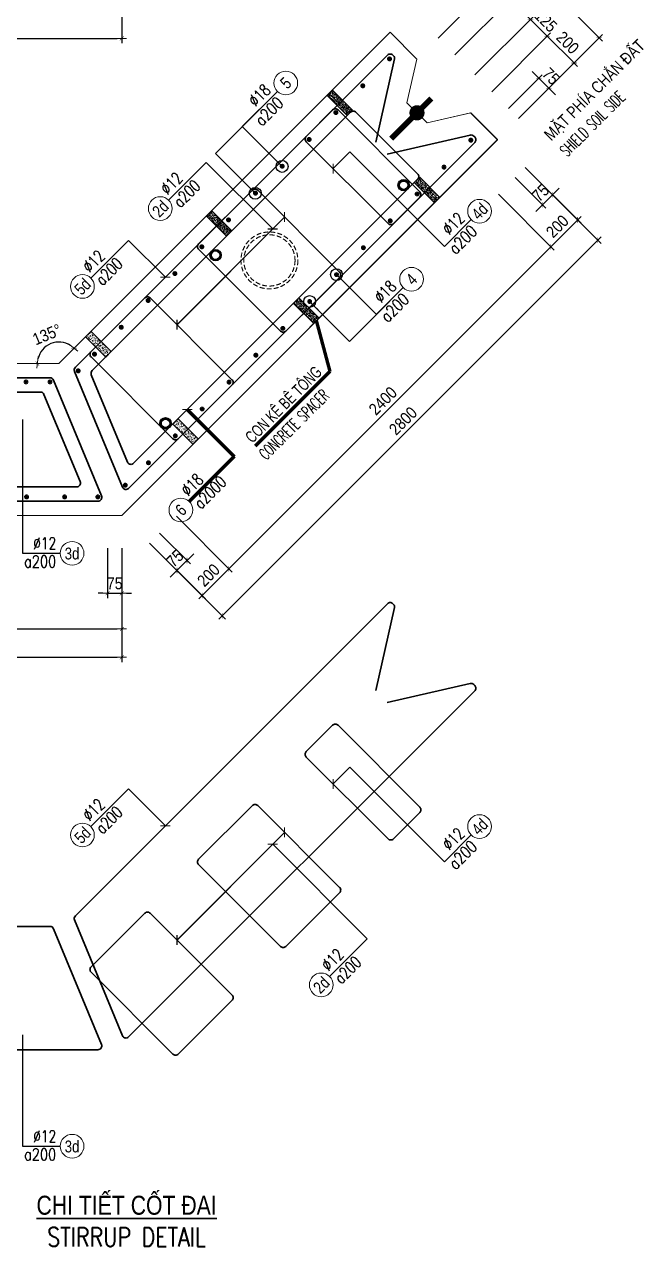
# Model space of a CAD drawing. Header units: millimetres. Extents: x -642477 to 1168880, y -27982 to 330379.
# Drawn here: x 587699 to 597488, y 63276 to 82598 of the extents above; entities that cross this region are included whole.
import ezdxf
from ezdxf.enums import TextEntityAlignment as Align

# ---------------------------------------------------------------- set-up
doc = ezdxf.new("R2010")
doc.units = ezdxf.units.MM
doc.linetypes.add('HIDDEN', pattern=[0.375, 0.25, -0.125])
doc.layers.get('0').update_dxf_attribs({"lineweight": 20})
doc.layers.get('Defpoints').update_dxf_attribs({"color": 151, "lineweight": 9})
for name, color, linetype, lineweight in [('NDC_S_BREAK-LINE', 1, 'Continuous', 15), ('NDC_S_DIAPHGRAM WALL', 3, 'Continuous', 20), ('NDC_S_DIM', 1, 'Continuous', 15), ('NDC_S_ENG TITLE', 3, 'Continuous', 20), ('NDC_S_HATCH MATERIAL', 8, 'Continuous', 13), ('NDC_S_LEADER', 1, 'Continuous', 15), ('NDC_S_LEVEL TEXT', 7, 'Continuous', 20), ('NDC_S_REBAR', 4, 'Continuous', 35), ('NDC_S_VN TEXT', 7, 'Continuous', 20), ('NDC_S_VN TITLE', 6, 'Continuous', 35)]:
    doc.layers.add(name, color=color, linetype=linetype, lineweight=lineweight)
doc.layers.add('NDC_S_REBAR DES.', color=2, linetype='Continuous')
doc.styles.add('ARIAL', font='arial.ttf', dxfattribs={"width": 0.8})
doc.styles.add('NDC_ARIAL', font='arial.ttf', dxfattribs={"width": 0.85})
doc.styles.add('NDC_DIM', font='', dxfattribs={"width": 0.75})
doc.styles.add('NDC_EN TXT', font='romans.shx', dxfattribs={"width": 0.8})
doc.styles.get('NDC_DIM').set_extended_font_data('Dotum')
doc.dimstyles.new('A1-NDC-1-25 (x3)', dxfattribs={"dimscale": 75, "dimtxt": 2.5, "dimasz": 1, "dimexe": 1, "dimexo": 0, "dimgap": 0.8, "dimtad": 1, "dimdec": 0, "dimlfac": 0.333333, "dimdsep": 46, "dimtxsty": 'NDC_ARIAL', "dimblk": 'DIMMARK', "dimcen": 49999.938995, "dimdle": 1.5, "dimclrd": 1, "dimclre": 1, "dimclrt": 3, "dimadec": 0, "dimazin": 0, "dimtfac": 1, "dimtdec": 0, "dimtix": 1, "dimtmove": 2, "dimatfit": 3, "dimfxl": 1, "dimarcsym": 0})
doc.dimstyles.new('NDC_dim_25', dxfattribs={"dimscale": 25, "dimtxt": 2.2, "dimasz": 1.5, "dimexe": 1.5, "dimexo": 2.5, "dimgap": 1, "dimtad": 1, "dimdec": 0, "dimzin": 0, "dimdsep": 46, "dimtxsty": 'NDC_DIM', "dimblk": 'DIMMARK', "dimcen": 0.09, "dimdle": 1.2, "dimclrd": 1, "dimclre": 1, "dimclrt": 3, "dimadec": 0, "dimazin": 0, "dimtfac": 1, "dimtdec": 0, "dimtix": 1, "dimtofl": 0, "dimtmove": 0, "dimatfit": 3, "dimfxl": 6, "dimfxlon": 1, "dimtolj": 1, "dimtzin": 0, "dimarcsym": 0})

# ---------------------------------------------------------------- blocks, each defined once
blk = doc.blocks.new('DIMMARK')
at = {"layer": 'NDC_S_DIM', "color": 1}
blk.add_line((-1.5, 0), (1, 0), dxfattribs=at)
at = {"layer": 'NDC_S_DIM', "color": 2, "const_width": 0.1}
blk.add_lwpolyline([(-0.42, -0.42), (0.42, 0.42)], dxfattribs=at)
blk = doc.blocks.new('*D1014')
at = {"layer": 'Defpoints', "color": 0, "ltscale": 100, "transparency": 16777216}
for p in [(580839, 84102), (589239, 84102), (589239, 82378)]:
    blk.add_point(p, dxfattribs=at)
at = {"layer": 'NDC_S_DIM', "color": 1, "lineweight": -2, "ltscale": 100, "transparency": 16777216}
for p, q in [((580839, 84102), (580839, 82303)), ((589239, 84102), (589239, 82303)), ((580914, 82378), (589164, 82378))]:
    blk.add_line(p, q, dxfattribs=at)
at = {"layer": 'NDC_S_DIM', "color": 1, "lineweight": -2, "ltscale": 100, "transparency": 16777216, "xscale": 75, "yscale": 75, "zscale": 75, "rotation": 180}
blk.add_blockref('DIMMARK', (580839, 82378), dxfattribs=at)
at = {"layer": 'NDC_S_DIM', "color": 1, "lineweight": -2, "ltscale": 100, "transparency": 16777216, "xscale": 75, "yscale": 75, "zscale": 75}
blk.add_blockref('DIMMARK', (589239, 82378), dxfattribs=at)
at = {"layer": 'NDC_S_DIM', "color": 3, "ltscale": 100, "transparency": 16777216, "insert": (585039, 82533), "char_height": 187.5, "attachment_point": 5, "style": 'NDC_ARIAL'}
blk.add_mtext('2800', dxfattribs=at)
blk = doc.blocks.new('kata_block_THEP')
at = {"layer": 'NDC_S_REBAR', "color": 0}
for p, q in [((-0.5, 0), (0.5, 0)), ((-0.35, 0.35), (0.35, -0.35)), ((0.35, 0.35), (-0.35, -0.35)), ((0, 0.5), (0, -0.5))]:
    blk.add_line(p, q, dxfattribs=at)
at = {"layer": 'NDC_S_REBAR', "color": 0, "const_width": 0.0833}
blk.add_lwpolyline([(-0.5, 0, 1), (0.5, 0, 1), (-0.5, 0, 1)], format="xyb", dxfattribs=at)
blk = doc.blocks.new('*U1031')
at = {"layer": 'NDC_S_REBAR', "ltscale": 80, "xscale": 72, "yscale": 72, "zscale": 72}
blk.add_blockref('kata_block_THEP', (0, 0), dxfattribs=at)
blk = doc.blocks.new('*U1018')
at = {"layer": 'NDC_S_LEVEL TEXT', "color": 0, "linetype": 'ByBlock', "lineweight": -2, "transparency": 16777216}
for p in [(0, 0), (600.9, 0), (1201.8, 0), (1802.7, 0), (2403.6, 0), (3004.5, 0), (3605.4, 0), (4206.3, 0), (4807.2, 0), (5408.1, 0), (6009, 0), (6609.9, 0), (7210.8, 0)]:
    blk.add_blockref('*U1031', p, dxfattribs=at)
blk = doc.blocks.new('*U1019')
at = {"layer": 'NDC_S_REBAR', "ltscale": 80, "xscale": 72, "yscale": 72, "zscale": 72}
blk.add_blockref('kata_block_THEP', (0, 0), dxfattribs=at)
blk = doc.blocks.new('*U1020')
at = {"layer": 'NDC_S_LEVEL TEXT', "color": 0, "linetype": 'ByBlock', "lineweight": -2, "transparency": 16777216}
for p in [(0, 0), (600, 0), (1200, 0), (1800, 0), (2400, 0), (3000, 0), (3600, 0), (4200, 0), (4800, 0), (5400, 0), (6000, 0), (6600, 0)]:
    blk.add_blockref('*U1019', p, dxfattribs=at)
blk = doc.blocks.new('Ong sieu am')
at = {"layer": 'NDC_S_HATCH MATERIAL'}
h = blk.add_hatch(dxfattribs=at)
h.set_pattern_fill('ANSI31', color=256, scale=20)
h.set_pattern_definition([(45, (0, 0), (-1.76776695, 1.76776695), [])])
h.paths.add_polyline_path([(-7119.3, 51158.9, 1), (-7179.3, 51158.9, 1)])
h.paths.add_polyline_path([(-7171.3, 51158.9, -1), (-7127.3, 51158.9, -1)], flags=16)
at = {"layer": 'NDC_S_REBAR DES.'}
for radius in [30, 22]:
    blk.add_circle((-7149.3, 51158.9), radius, dxfattribs=at)
blk = doc.blocks.new('ong do BT')
at = {"layer": 'NDC_S_HATCH MATERIAL', "linetype": 'HIDDEN', "ltscale": 100}
for radius in [150, 135]:
    blk.add_circle((-6323.7, 51237.8), radius, dxfattribs=at)
blk = doc.blocks.new('con ke BT')
at = {"layer": 'NDC_S_HATCH MATERIAL'}
h = blk.add_hatch(dxfattribs=at)
h.set_pattern_fill('AR-CONC', color=256, scale=2)
h.set_pattern_definition([(50, (0, 0), (14.3452037, -1.2550427), [1.5, -16.5]), (355, (0, 0), (-2.7750267, 15.0438427), [1.2, -13.2]), (100.451444, (1.195, -0.105), (11.570177, 13.7888), [1.274804, -14.0228422]), (46.1842, (0, 4), (21.3448266, -3.3103856), [2.25, -24.75]), (96.635635, (1.779, 3.724), (18.693239, 19.482372), [1.912207, -21.034275]), (351.184164, (0, 4), (18.693239, 19.482372), [1.8, -19.8]), (21, (2, 3), (11.938141, -8.0523778), [1.5, -16.5]), (326, (2, 3), (4.8663066, 14.503001), [1.2, -13.2]), (71.451445, (2.995, 2.329), (16.8044475, 6.450623), [1.274804, -14.0228422]), (37.5, (0, 0), (0.2431971, 6.6578771), [0, -13.04, 0, -13.4, 0, -13.25]), (7.5, (0, 0), (5.2613907, 7.8882342), [0, -7.64, 0, -12.74, 0, -5.05]), (327.5, (-4.46, 0), (10.6764487, -0.45109743), [0, -5, 0, -15.6, 0, -20.7]), (317.5, (-6.46, 0), (11.6637234, 2.0020996), [0, -6.5, 0, -10.36, 0, -14.7])])
h.paths.add_polyline_path([(-7076.9, 51430.9), (-7116.9, 51430.9), (-7116.9, 51280.9), (-7076.9, 51280.9)])
at = {"layer": 'NDC_S_BREAK-LINE'}
blk.add_lwpolyline([(-7116.9, 51430.9), (-7116.9, 51280.9), (-7076.9, 51280.9), (-7076.9, 51430.9)], close=True, dxfattribs=at)
blk = doc.blocks.new('*U1021')
at = {"layer": 'NDC_S_LEADER', "xscale": 3, "yscale": 3, "zscale": 3}
blk.add_blockref('con ke BT', (21291, -154068), dxfattribs=at)
blk = doc.blocks.new('*U1022')
at = {"layer": 'NDC_S_DIM', "color": 0, "linetype": 'ByBlock', "lineweight": -2, "transparency": 16777216}
for p in [(0, 0), (2700, 0), (5400, 0)]:
    blk.add_blockref('*U1021', p, dxfattribs=at)
blk = doc.blocks.new('*U1023')
at = {"layer": 'NDC_S_LEADER', "xscale": 3, "yscale": 3, "zscale": 3}
blk.add_blockref('con ke BT', (21291, -154068), dxfattribs=at)
blk = doc.blocks.new('*U1024')
at = {"layer": 'NDC_S_DIM', "color": 0, "linetype": 'ByBlock', "lineweight": -2, "transparency": 16777216}
for p in [(0, 0), (2700, 0), (5400, 0)]:
    blk.add_blockref('*U1023', p, dxfattribs=at)
blk = doc.blocks.new('*U367')
blk.add_circle((-2.5, 0), 2.5)
at = {"layer": 'NDC_S_VN TEXT', "color": 3, "style": 'NDC_EN TXT', "width": 0.75}
for tag, p in [('DK1', (0.5, 0.85)), ('KC1', (0.5, -2.97))]:
    blk.add_attdef(tag, p, '', height=2.5, dxfattribs=at)
at = {"layer": 'NDC_S_VN TEXT', "color": 7, "style": 'ARIAL', "width": 0.8}
blk.add_attdef('SH2', text='', height=2.5, dxfattribs=at).set_placement((-2.5, 0), align=Align.MIDDLE)
blk = doc.blocks.new('*U1025')
at = {"layer": 'NDC_S_REBAR', "ltscale": 80, "xscale": 72, "yscale": 72, "zscale": 72}
blk.add_blockref('kata_block_THEP', (0, 0), dxfattribs=at)
blk = doc.blocks.new('*U1026')
at = {"layer": 'NDC_S_LEVEL TEXT', "color": 0, "linetype": 'ByBlock', "lineweight": -2, "transparency": 16777216}
for p in [(0, 0), (600.9, 0), (1201.8, 0), (1802.7, 0), (2403.6, 0), (3004.5, 0), (3605.4, 0), (4206.3, 0), (4807.2, 0), (5408.1, 0), (6009, 0), (6609.9, 0), (7210.8, 0)]:
    blk.add_blockref('*U1025', p, dxfattribs=at)
blk = doc.blocks.new('*U1016')
at = {"layer": 'NDC_S_REBAR', "ltscale": 80, "xscale": 72, "yscale": 72, "zscale": 72}
blk.add_blockref('kata_block_THEP', (0, 0), dxfattribs=at)
blk = doc.blocks.new('*U1017')
at = {"layer": 'NDC_S_LEVEL TEXT', "color": 0, "linetype": 'ByBlock', "lineweight": -2, "transparency": 16777216}
for p in [(0, 0), (600, 0), (1200, 0), (1800, 0), (2400, 0), (3000, 0), (3600, 0), (4200, 0), (4800, 0), (5400, 0), (6000, 0), (6600, 0)]:
    blk.add_blockref('*U1016', p, dxfattribs=at)
blk = doc.blocks.new('*U366')
blk.add_circle((2.5, 0), 2.5)
at = {"layer": 'NDC_S_VN TEXT', "color": 3, "style": 'NDC_EN TXT'}
for tag, width, p in [('DK2', 0.75, (-0.85, 0.85)), ('KC2', 0.8, (-0.85, -2.97))]:
    blk.add_attdef(tag, text='', height=2.5, dxfattribs=dict(at, width=width)).set_placement(p, align=Align.RIGHT)
at = {"layer": 'NDC_S_VN TEXT', "color": 7, "style": 'ARIAL', "width": 0.8}
blk.add_attdef('SH3', text='', height=2.5, dxfattribs=at).set_placement((2.5, 0), align=Align.MIDDLE)
blk = doc.blocks.new('*D1040')
at = {"layer": 'Defpoints', "color": 0, "ltscale": 100, "transparency": 16777216}
for p in [(595966, 82412), (595088, 81534), (595513, 81110)]:
    blk.add_point(p, dxfattribs=at)
at = {"layer": 'NDC_S_DIM', "color": 1, "lineweight": -2, "ltscale": 100, "transparency": 16777216}
for p, q in [((595088, 81534), (596019, 82465)), ((596337, 82041), (596019, 82359)), ((595513, 81110), (596443, 82041))]:
    blk.add_line(p, q, dxfattribs=at)
at = {"layer": 'NDC_S_DIM', "color": 1, "lineweight": -2, "ltscale": 100, "transparency": 16777216, "xscale": 75, "yscale": 75, "zscale": 75}
for p, rotation in [((595966, 82412), 134.999133873068), ((596390, 81988), 314.999133873068)]:
    blk.add_blockref('DIMMARK', p, dxfattribs=dict(at, rotation=rotation))
at = {"layer": 'NDC_S_DIM', "color": 3, "ltscale": 100, "transparency": 16777216, "insert": (596288, 82310), "char_height": 187.5, "attachment_point": 5, "rotation": 314.9991, "style": 'NDC_ARIAL'}
blk.add_mtext('200', dxfattribs=at)
blk = doc.blocks.new('*D1041')
at = {"layer": 'Defpoints', "color": 0, "ltscale": 100, "transparency": 16777216}
for p in [(595701, 82677), (594823, 81800), (595088, 81534)]:
    blk.add_point(p, dxfattribs=at)
at = {"layer": 'NDC_S_DIM', "color": 1, "lineweight": -2, "ltscale": 100, "transparency": 16777216}
for p, q in [((594823, 81800), (595754, 82730)), ((595648, 82730), (595595, 82783)), ((595966, 82412), (595701, 82677)), ((595088, 81534), (596019, 82465)), ((596019, 82359), (596072, 82306))]:
    blk.add_line(p, q, dxfattribs=at)
at = {"layer": 'NDC_S_DIM', "color": 1, "lineweight": -2, "ltscale": 100, "transparency": 16777216, "xscale": 75, "yscale": 75, "zscale": 75}
for p, rotation in [((595701, 82677), 314.999133873068), ((595966, 82412), 134.999133873068)]:
    blk.add_blockref('DIMMARK', p, dxfattribs=dict(at, rotation=rotation))
at = {"layer": 'NDC_S_DIM', "color": 3, "ltscale": 100, "transparency": 16777216, "insert": (595943, 82655), "char_height": 187.5, "attachment_point": 5, "rotation": 314.9991, "style": 'NDC_ARIAL'}
blk.add_mtext('125', dxfattribs=at)
blk = doc.blocks.new('*D1042')
at = {"layer": 'Defpoints', "color": 0, "ltscale": 100, "transparency": 16777216}
for p in [(595382, 82995), (594505, 82118), (594823, 81800)]:
    blk.add_point(p, dxfattribs=at)
at = {"layer": 'NDC_S_DIM', "color": 1, "lineweight": -2, "ltscale": 100, "transparency": 16777216}
for p, q in [((595329, 83048), (595276, 83101)), ((594505, 82118), (595435, 83048)), ((595701, 82677), (595382, 82995)), ((594823, 81800), (595754, 82730)), ((595754, 82624), (595807, 82571))]:
    blk.add_line(p, q, dxfattribs=at)
at = {"layer": 'NDC_S_DIM', "color": 1, "lineweight": -2, "ltscale": 100, "transparency": 16777216, "xscale": 75, "yscale": 75, "zscale": 75}
for p, rotation in [((595382, 82995), 314.999133873068), ((595701, 82677), 134.999133873068)]:
    blk.add_blockref('DIMMARK', p, dxfattribs=dict(at, rotation=rotation))
at = {"layer": 'NDC_S_DIM', "color": 3, "ltscale": 100, "transparency": 16777216, "insert": (595652, 82946), "char_height": 187.5, "attachment_point": 5, "rotation": 314.9991, "style": 'NDC_ARIAL'}
blk.add_mtext('150', dxfattribs=at)
blk = doc.blocks.new('*D1043')
at = {"layer": 'Defpoints', "color": 0, "ltscale": 100, "transparency": 16777216}
for p in [(595117, 83260), (594240, 82383), (594505, 82118)]:
    blk.add_point(p, dxfattribs=at)
at = {"layer": 'NDC_S_DIM', "color": 1, "lineweight": -2, "ltscale": 100, "transparency": 16777216}
for p, q in [((594240, 82383), (595170, 83313)), ((595064, 83313), (595011, 83366)), ((595382, 82995), (595117, 83260)), ((594505, 82118), (595435, 83048)), ((595435, 82942), (595488, 82889))]:
    blk.add_line(p, q, dxfattribs=at)
at = {"layer": 'NDC_S_DIM', "color": 1, "lineweight": -2, "ltscale": 100, "transparency": 16777216, "xscale": 75, "yscale": 75, "zscale": 75}
for p, rotation in [((595117, 83260), 314.999133873068), ((595382, 82995), 134.999133873068)]:
    blk.add_blockref('DIMMARK', p, dxfattribs=dict(at, rotation=rotation))
at = {"layer": 'NDC_S_DIM', "color": 3, "ltscale": 100, "transparency": 16777216, "insert": (595360, 83238), "char_height": 187.5, "attachment_point": 5, "rotation": 314.9991, "style": 'NDC_ARIAL'}
blk.add_mtext('125', dxfattribs=at)
blk = doc.blocks.new('*D1044')
at = {"layer": 'Defpoints', "color": 0, "ltscale": 100, "transparency": 16777216}
for p in [(594693, 83685), (593816, 82807), (594240, 82383)]:
    blk.add_point(p, dxfattribs=at)
at = {"layer": 'NDC_S_DIM', "color": 1, "lineweight": -2, "ltscale": 100, "transparency": 16777216}
for p, q in [((593816, 82807), (594746, 83738)), ((595064, 83313), (594746, 83632)), ((594240, 82383), (595170, 83313))]:
    blk.add_line(p, q, dxfattribs=at)
at = {"layer": 'NDC_S_DIM', "color": 1, "lineweight": -2, "ltscale": 100, "transparency": 16777216, "xscale": 75, "yscale": 75, "zscale": 75}
for p, rotation in [((594693, 83685), 134.999133873068), ((595117, 83260), 314.999133873068)]:
    blk.add_blockref('DIMMARK', p, dxfattribs=dict(at, rotation=rotation))
at = {"layer": 'NDC_S_DIM', "color": 3, "ltscale": 100, "transparency": 16777216, "insert": (595015, 83583), "char_height": 187.5, "attachment_point": 5, "rotation": 314.9991, "style": 'NDC_ARIAL'}
blk.add_mtext('200', dxfattribs=at)
blk = doc.blocks.new('*D1045')
at = {"layer": 'Defpoints', "color": 0, "ltscale": 100, "transparency": 16777216}
for p in [(595091, 84082), (593816, 82807), (595513, 81110)]:
    blk.add_point(p, dxfattribs=at)
at = {"layer": 'NDC_S_DIM', "color": 1, "lineweight": -2, "ltscale": 100, "transparency": 16777216}
for p, q in [((593816, 82807), (595144, 84135)), ((596735, 82438), (595144, 84029)), ((595513, 81110), (596841, 82438))]:
    blk.add_line(p, q, dxfattribs=at)
at = {"layer": 'NDC_S_DIM', "color": 1, "lineweight": -2, "ltscale": 100, "transparency": 16777216, "xscale": 75, "yscale": 75, "zscale": 75}
for p, rotation in [((595091, 84082), 134.999133873068), ((596788, 82385), 314.999133873068)]:
    blk.add_blockref('DIMMARK', p, dxfattribs=dict(at, rotation=rotation))
at = {"layer": 'NDC_S_DIM', "color": 3, "ltscale": 100, "transparency": 16777216, "insert": (596049, 83344), "char_height": 187.5, "attachment_point": 5, "rotation": 314.9991, "style": 'NDC_ARIAL'}
blk.add_mtext('800', dxfattribs=at)
blk = doc.blocks.new('*D1046')
at = {"layer": 'Defpoints', "color": 0, "ltscale": 100, "transparency": 16777216}
for p in [(595833, 81749), (595354, 81269), (595513, 81110)]:
    blk.add_point(p, dxfattribs=at)
at = {"layer": 'NDC_S_DIM', "color": 1, "lineweight": -2, "ltscale": 100, "transparency": 16777216}
for p, q in [((595354, 81269), (595886, 81802)), ((595780, 81802), (595727, 81855)), ((595992, 81590), (595833, 81749)), ((595513, 81110), (596045, 81643)), ((596045, 81537), (596098, 81484))]:
    blk.add_line(p, q, dxfattribs=at)
at = {"layer": 'NDC_S_DIM', "color": 1, "lineweight": -2, "ltscale": 100, "transparency": 16777216, "xscale": 75, "yscale": 75, "zscale": 75}
for p, rotation in [((595833, 81749), 314.999133873068), ((595992, 81590), 134.999133873068)]:
    blk.add_blockref('DIMMARK', p, dxfattribs=dict(at, rotation=rotation))
at = {"layer": 'NDC_S_DIM', "color": 3, "ltscale": 100, "transparency": 16777216, "insert": (596023, 81779), "char_height": 187.5, "attachment_point": 5, "rotation": 314.9991, "style": 'NDC_ARIAL'}
blk.add_mtext('75', dxfattribs=at)
blk = doc.blocks.new('*D1048')
at = {"layer": 'Defpoints', "color": 0, "ltscale": 100, "transparency": 16777216}
for p in [(589677, 74398), (589836, 74557), (590269, 74124)]:
    blk.add_point(p, dxfattribs=at)
at = {"layer": 'NDC_S_DIM', "color": 1, "lineweight": -2, "ltscale": 100, "transparency": 16777216}
for p, q in [((589677, 74398), (590163, 73912)), ((589836, 74557), (590322, 74071)), ((590322, 74177), (590375, 74230)), ((590110, 73965), (590269, 74124)), ((590057, 73912), (590004, 73859))]:
    blk.add_line(p, q, dxfattribs=at)
at = {"layer": 'NDC_S_DIM', "color": 1, "lineweight": -2, "ltscale": 100, "transparency": 16777216, "xscale": 75, "yscale": 75, "zscale": 75}
for p, rotation in [((590269, 74124), 224.9991338731826), ((590110, 73965), 44.99913387318253)]:
    blk.add_blockref('DIMMARK', p, dxfattribs=dict(at, rotation=rotation))
at = {"layer": 'NDC_S_DIM', "color": 3, "ltscale": 100, "transparency": 16777216, "insert": (590080, 74155), "char_height": 187.5, "attachment_point": 5, "rotation": 44.9991, "style": 'NDC_ARIAL'}
blk.add_mtext('75', dxfattribs=at)
blk = doc.blocks.new('*D1049')
at = {"layer": 'Defpoints', "color": 0, "ltscale": 100, "transparency": 16777216}
for p in [(595617, 80338), (595458, 80179), (596050, 79905)]:
    blk.add_point(p, dxfattribs=at)
at = {"layer": 'NDC_S_DIM', "color": 1, "lineweight": -2, "ltscale": 100, "transparency": 16777216}
for p, q in [((595617, 80338), (596103, 79852)), ((595458, 80179), (595944, 79693)), ((596103, 79958), (596156, 80011)), ((595891, 79746), (596050, 79905)), ((595838, 79693), (595785, 79640))]:
    blk.add_line(p, q, dxfattribs=at)
at = {"layer": 'NDC_S_DIM', "color": 1, "lineweight": -2, "ltscale": 100, "transparency": 16777216, "xscale": 75, "yscale": 75, "zscale": 75}
for p, rotation in [((596050, 79905), 224.9991338731826), ((595891, 79746), 44.99913387318253)]:
    blk.add_blockref('DIMMARK', p, dxfattribs=dict(at, rotation=rotation))
at = {"layer": 'NDC_S_DIM', "color": 3, "ltscale": 100, "transparency": 16777216, "insert": (595860, 79935), "char_height": 187.5, "attachment_point": 5, "rotation": 44.9991, "style": 'NDC_ARIAL'}
blk.add_mtext('75', dxfattribs=at)
blk = doc.blocks.new('*D1050')
at = {"layer": 'Defpoints', "color": 0, "ltscale": 100, "transparency": 16777216}
for p in [(590101, 74822), (589677, 74398), (590932, 73992)]:
    blk.add_point(p, dxfattribs=at)
at = {"layer": 'NDC_S_DIM', "color": 1, "lineweight": -2, "ltscale": 100, "transparency": 16777216}
for p, q in [((590101, 74822), (590985, 73939)), ((589677, 74398), (590561, 73514)), ((590561, 73620), (590879, 73939))]:
    blk.add_line(p, q, dxfattribs=at)
at = {"layer": 'NDC_S_DIM', "color": 1, "lineweight": -2, "ltscale": 100, "transparency": 16777216, "xscale": 75, "yscale": 75, "zscale": 75}
for p, rotation in [((590932, 73992), 44.99913387318253), ((590508, 73567), 224.9991338731826)]:
    blk.add_blockref('DIMMARK', p, dxfattribs=dict(at, rotation=rotation))
at = {"layer": 'NDC_S_DIM', "color": 3, "ltscale": 100, "transparency": 16777216, "insert": (590610, 73890), "char_height": 187.5, "attachment_point": 5, "rotation": 44.9991, "style": 'NDC_ARIAL'}
blk.add_mtext('200', dxfattribs=at)
blk = doc.blocks.new('*D1051')
at = {"layer": 'Defpoints', "color": 0, "ltscale": 100, "transparency": 16777216}
for p in [(595192, 79914), (596023, 79083), (590101, 74822)]:
    blk.add_point(p, dxfattribs=at)
at = {"layer": 'NDC_S_DIM', "color": 1, "lineweight": -2, "ltscale": 100, "transparency": 16777216}
for p, q in [((595192, 79914), (596076, 79030)), ((590985, 74045), (595970, 79030)), ((590101, 74822), (590985, 73939))]:
    blk.add_line(p, q, dxfattribs=at)
at = {"layer": 'NDC_S_DIM', "color": 1, "lineweight": -2, "ltscale": 100, "transparency": 16777216, "xscale": 75, "yscale": 75, "zscale": 75}
for p, rotation in [((596023, 79083), 44.99913387318253), ((590932, 73992), 224.9991338731826)]:
    blk.add_blockref('DIMMARK', p, dxfattribs=dict(at, rotation=rotation))
at = {"layer": 'NDC_S_DIM', "color": 3, "ltscale": 100, "transparency": 16777216, "insert": (593367, 76647), "char_height": 187.5, "attachment_point": 5, "rotation": 44.9991, "style": 'NDC_ARIAL'}
blk.add_mtext('2400', dxfattribs=at)
blk = doc.blocks.new('*D1052')
at = {"layer": 'Defpoints', "color": 0, "ltscale": 100, "transparency": 16777216}
for p in [(595617, 80338), (595192, 79914), (596447, 79507)]:
    blk.add_point(p, dxfattribs=at)
at = {"layer": 'NDC_S_DIM', "color": 1, "lineweight": -2, "ltscale": 100, "transparency": 16777216}
for p, q in [((595617, 80338), (596501, 79454)), ((595192, 79914), (596076, 79030)), ((596076, 79136), (596394, 79454))]:
    blk.add_line(p, q, dxfattribs=at)
at = {"layer": 'NDC_S_DIM', "color": 1, "lineweight": -2, "ltscale": 100, "transparency": 16777216, "xscale": 75, "yscale": 75, "zscale": 75}
for p, rotation in [((596447, 79507), 44.99913387318253), ((596023, 79083), 224.9991338731826)]:
    blk.add_blockref('DIMMARK', p, dxfattribs=dict(at, rotation=rotation))
at = {"layer": 'NDC_S_DIM', "color": 3, "ltscale": 100, "transparency": 16777216, "insert": (596125, 79405), "char_height": 187.5, "attachment_point": 5, "rotation": 44.9991, "style": 'NDC_ARIAL'}
blk.add_mtext('200', dxfattribs=at)
blk = doc.blocks.new('*D1053')
at = {"layer": 'Defpoints', "color": 0, "ltscale": 100, "transparency": 16777216}
for p in [(595617, 80338), (596766, 79189), (589677, 74398)]:
    blk.add_point(p, dxfattribs=at)
at = {"layer": 'NDC_S_DIM', "color": 1, "lineweight": -2, "ltscale": 100, "transparency": 16777216}
for p, q in [((595617, 80338), (596819, 79136)), ((590879, 73302), (596713, 79136)), ((589677, 74398), (590879, 73196))]:
    blk.add_line(p, q, dxfattribs=at)
at = {"layer": 'NDC_S_DIM', "color": 1, "lineweight": -2, "ltscale": 100, "transparency": 16777216, "xscale": 75, "yscale": 75, "zscale": 75}
for p, rotation in [((596766, 79189), 44.99913387318253), ((590826, 73249), 224.9991338731826)]:
    blk.add_blockref('DIMMARK', p, dxfattribs=dict(at, rotation=rotation))
at = {"layer": 'NDC_S_DIM', "color": 3, "ltscale": 100, "transparency": 16777216, "insert": (593686, 76329), "char_height": 187.5, "attachment_point": 5, "rotation": 44.9991, "style": 'NDC_ARIAL'}
blk.add_mtext('2800', dxfattribs=at)
blk = doc.blocks.new('123')
at = {"layer": 'NDC_S_DIAPHGRAM WALL', "ltscale": 0.01}
blk.add_lwpolyline([(0, 2400), (8400, 2400), (14340, -3540), (13916, -3964), (13226, -3805), (12908, -4123), (13067, -4812), (12643, -5237), (7406, 0), (0, 0), (0, 600), (-600, 975), (-600, 1425), (0, 1800)], close=True, dxfattribs=at)
blk = doc.blocks.new('*D1054')
at = {"layer": 'Defpoints', "color": 0, "ltscale": 100, "transparency": 16777216}
for p in [(580839, 74316), (589239, 74316), (589239, 73042)]:
    blk.add_point(p, dxfattribs=at)
at = {"layer": 'NDC_S_DIM', "color": 1, "lineweight": -2, "ltscale": 100, "transparency": 16777216}
for p, q in [((580839, 74316), (580839, 72967)), ((589239, 74316), (589239, 72967)), ((580914, 73042), (589164, 73042))]:
    blk.add_line(p, q, dxfattribs=at)
at = {"layer": 'NDC_S_DIM', "color": 1, "lineweight": -2, "ltscale": 100, "transparency": 16777216, "xscale": 75, "yscale": 75, "zscale": 75, "rotation": 180}
blk.add_blockref('DIMMARK', (580839, 73042), dxfattribs=at)
at = {"layer": 'NDC_S_DIM', "color": 1, "lineweight": -2, "ltscale": 100, "transparency": 16777216, "xscale": 75, "yscale": 75, "zscale": 75}
blk.add_blockref('DIMMARK', (589239, 73042), dxfattribs=at)
at = {"layer": 'NDC_S_DIM', "color": 3, "ltscale": 100, "transparency": 16777216, "insert": (585039, 73197), "char_height": 187.5, "attachment_point": 5, "style": 'NDC_ARIAL'}
blk.add_mtext('2800', dxfattribs=at)
blk = doc.blocks.new('*D1055')
at = {"layer": 'Defpoints', "color": 0, "ltscale": 100, "transparency": 16777216}
for p in [(580839, 74316), (589239, 74316), (589239, 72592)]:
    blk.add_point(p, dxfattribs=at)
at = {"layer": 'NDC_S_DIM', "color": 1, "lineweight": -2, "ltscale": 100, "transparency": 16777216}
for p, q in [((580839, 74316), (580839, 72517)), ((589239, 74316), (589239, 72517)), ((580914, 72592), (589164, 72592))]:
    blk.add_line(p, q, dxfattribs=at)
at = {"layer": 'NDC_S_DIM', "color": 1, "lineweight": -2, "ltscale": 100, "transparency": 16777216, "xscale": 75, "yscale": 75, "zscale": 75, "rotation": 180}
blk.add_blockref('DIMMARK', (580839, 72592), dxfattribs=at)
at = {"layer": 'NDC_S_DIM', "color": 1, "lineweight": -2, "ltscale": 100, "transparency": 16777216, "xscale": 75, "yscale": 75, "zscale": 75}
blk.add_blockref('DIMMARK', (589239, 72592), dxfattribs=at)
at = {"layer": 'NDC_S_DIM', "color": 3, "ltscale": 100, "transparency": 16777216, "insert": (585039, 72747), "char_height": 187.5, "attachment_point": 5, "style": 'NDC_ARIAL'}
blk.add_mtext('2800', dxfattribs=at)
blk = doc.blocks.new('*D1056')
at = {"layer": 'Defpoints', "color": 0, "ltscale": 100, "transparency": 16777216}
for p in [(589014, 74316), (589239, 74316), (589239, 73604)]:
    blk.add_point(p, dxfattribs=at)
at = {"layer": 'NDC_S_DIM', "color": 1, "lineweight": -2, "ltscale": 100, "transparency": 16777216}
for p, q in [((589014, 74316), (589014, 73529)), ((589239, 74316), (589239, 73529)), ((588939, 73604), (588864, 73604)), ((589014, 73604), (589239, 73604)), ((589314, 73604), (589389, 73604))]:
    blk.add_line(p, q, dxfattribs=at)
at = {"layer": 'NDC_S_DIM', "color": 1, "lineweight": -2, "ltscale": 100, "transparency": 16777216, "xscale": 75, "yscale": 75, "zscale": 75}
blk.add_blockref('DIMMARK', (589014, 73604), dxfattribs=at)
at = {"layer": 'NDC_S_DIM', "color": 1, "lineweight": -2, "ltscale": 100, "transparency": 16777216, "xscale": 75, "yscale": 75, "zscale": 75, "rotation": 180}
blk.add_blockref('DIMMARK', (589239, 73604), dxfattribs=at)
at = {"layer": 'NDC_S_DIM', "color": 3, "ltscale": 100, "transparency": 16777216, "insert": (589126, 73760), "char_height": 187.5, "attachment_point": 5, "style": 'NDC_ARIAL'}
blk.add_mtext('75', dxfattribs=at)
blk = doc.blocks.new('*D1057')
at = {"layer": 'Defpoints', "color": 0, "ltscale": 100, "transparency": 16777216}
for p in [(593481, 82473), (588245, 77577), (580839, 77236), (588245, 77236), (588245, 77236)]:
    blk.add_point(p, dxfattribs=at)
at = {"layer": 'NDC_S_DIM', "color": 1, "lineweight": -2, "ltscale": 100, "transparency": 16777216}
blk.add_arc((588245, 77236), 341, 57.6444, 167.3547, dxfattribs=at)
at = {"layer": 'NDC_S_DIM', "color": 1, "lineweight": -2, "ltscale": 100, "transparency": 16777216, "xscale": 75, "yscale": 75, "zscale": 75}
for p, rotation in [((588485, 77477), 321.321790985608), ((587904, 77236), 263.6773421311246)]:
    blk.add_blockref('DIMMARK', p, dxfattribs=dict(at, rotation=rotation))
at = {"layer": 'NDC_S_DIM', "color": 3, "ltscale": 100, "transparency": 16777216, "insert": (588055, 77695), "char_height": 187.5, "attachment_point": 5, "rotation": 22.4996, "style": 'NDC_ARIAL'}
blk.add_mtext('135°', dxfattribs=at)

msp = doc.modelspace()

# ---------------------------------------------------------------- linework, layer by layer
at = {"layer": 'NDC_S_DIAPHGRAM WALL', "ltscale": 0.01}
msp.add_line((595178.5, 80776), (589238.7, 74836.4), dxfattribs=at)
msp.add_lwpolyline([(593481.4, 82473.1), (593905.7, 82048.8), (593746.6, 81359.4), (594064.8, 81041.2), (594754.2, 81200.3), (595178.5, 80776)], dxfattribs=at)
at = {"layer": 'NDC_S_DIAPHGRAM WALL', "ltscale": 50, "const_width": 90}
msp.add_lwpolyline([(594133.4, 81428), (593497, 80791.7)], dxfattribs=at)
at = {"layer": 'NDC_S_DIAPHGRAM WALL', "ltscale": 50, "const_width": 120}
msp.add_lwpolyline([(593948.1, 81242.7, -1), (593863.2, 81157.9, -1)], format="xyb", close=True, dxfattribs=at)
at = {"layer": 'NDC_S_REBAR'}
for points in [[(593431.9, 80548.9), (594746.7, 80849.7, -0.2585925), (594802.6, 80833.7), (594817.8, 80818.5, -0.4142136), (594817.8, 80733.6), (589346.7, 75262.7, -0.5345087), (589248.9, 75282.2), (588490.9, 77112.2, -0.3033487), (588503.9, 77177.5), (593439, 82112.5, -0.4142136), (593523.8, 82112.5), (593535, 82101.3, -0.2239077), (593552.3, 82053.2), (593257.6, 80739.1)], [(593431.9, 71875.9), (594746.7, 72176.7, -0.2585925), (594802.6, 72160.7), (594817.8, 72145.5, -0.4142136), (594817.8, 72060.6), (589346.7, 66589.7, -0.5345087), (589248.9, 66609.2), (588490.9, 68439.2, -0.3033487), (588503.9, 68504.6), (593439, 73439.5, -0.4142136), (593523.8, 73439.5), (593535, 73428.4, -0.2239077), (593552.3, 73380.2), (593257.6, 72066.1)]]:
    msp.add_lwpolyline(points, format="xyb", dxfattribs=at)
for points in [[(588769.3, 77124.7), (592855.6, 81210.9, -0.4142136), (592940.5, 81210.9), (593916.3, 80235.1, -0.4142136), (593916.3, 80150.3), (589425.8, 75659.9, -0.5345087), (589327.9, 75679.4), (588756.3, 77059.4, -0.3033487)], [(592154.8, 80828.3), (592572, 81245.5, -0.4142136), (592656.9, 81245.5), (593950.9, 79951.5, -0.4142136), (593950.9, 79866.7), (593533.6, 79449.5, -0.4142136), (593448.8, 79449.5), (592154.8, 80743.5, -0.4142136)], [(590453.5, 79127.1), (591302.9, 79976.5, -0.4142136), (591387.8, 79976.5), (592681.8, 78682.5, -0.4142136), (592681.8, 78597.6), (591832.3, 77748.2, -0.4142136), (591747.5, 77748.2), (590453.5, 79042.2, -0.4142136)], [(588752.1, 77425.8), (589601.6, 78275.2, -0.4142136), (589686.5, 78275.2), (590980.5, 76981.2, -0.4142136), (590980.5, 76896.4), (590131, 76046.9, -0.4142136), (590046.1, 76046.9), (588752.1, 77340.9, -0.4142136)], [(581123.7, 77011.4, 0.4142136), (581063.7, 76951.4), (581063.7, 75121.4, 0.4142136), (581123.7, 75061.4), (581123.7, 75061.4), (588860.8, 75061.4, 0.5345087), (588916.3, 75144.4), (588158.3, 76974.4, 0.3033487), (588102.9, 77011.4)], [(581348.7, 76786.4), (587952.5, 76786.4, -0.3033487), (588007.9, 76749.4), (588579.5, 75369.4, -0.5345087), (588524.1, 75286.4), (581348.7, 75286.4, -0.4142136), (581288.7, 75346.4), (581288.7, 76726.4, -0.4142136)], [(592154.8, 71100.1), (592572, 71517.3, -0.4142136), (592656.9, 71517.3), (593950.9, 70223.3, -0.4142136), (593950.9, 70138.4), (593533.6, 69721.2, -0.4142136), (593448.8, 69721.2), (592154.8, 71015.3, -0.4142136)], [(590453.5, 69398.8), (591302.9, 70248.3, -0.4142136), (591387.8, 70248.3), (592681.8, 68954.3, -0.4142136), (592681.8, 68869.4), (591832.3, 68020, -0.4142136), (591747.5, 68020), (590453.5, 69314, -0.4142136)], [(588752.1, 67697.6), (589601.6, 68547, -0.4142136), (589686.5, 68547), (590980.5, 67253, -0.4142136), (590980.5, 67168.1), (590131, 66318.7, -0.4142136), (590046.1, 66318.7), (588752.1, 67612.7, -0.4142136)], [(581123.7, 68338.5, 0.4142136), (581063.7, 68278.5), (581063.7, 66448.5, 0.4142136), (581123.7, 66388.5), (581123.7, 66388.5), (588860.8, 66388.5, 0.5345087), (588916.3, 66471.4), (588158.3, 68301.4, 0.3033487), (588102.9, 68338.5)]]:
    msp.add_lwpolyline(points, format="xyb", close=True, dxfattribs=at)

# ---------------------------------------------------------------- block references
at = {"layer": 'NDC_S_DIM', "ltscale": 80, "xscale": 75, "yscale": 75, "zscale": 75, "rotation": 44.99913387416254}
for name, p, values in [('*U366', (591698.8, 81539.1), {'SH3': '5', 'DK2': '%%C18', 'KC2': 'a200'}), ('*U367', (589979.2, 79819.5), {'SH2': '2d', 'DK1': '%%c12', 'KC1': 'a200'}), ('*U366', (594762.8, 79511.8), {'SH3': '4d', 'DK2': '%%c12', 'KC2': 'a200'}), ('*U367', (588748.3, 78588.6), {'SH2': '5d', 'DK1': '%%c12', 'KC1': 'a200'}), ('*U366', (593687.2, 78436.2), {'SH3': '4', 'DK2': '%%C18', 'KC2': 'a200'}), ('*U367', (590305, 75054.2), {'SH2': '6', 'DK1': '%%C18', 'KC1': 'a2000'}), ('*U367', (588748.3, 69915.7), {'SH2': '5d', 'DK1': '%%c12', 'KC1': 'a200'}), ('*U366', (594762.8, 69783.6), {'SH3': '4d', 'DK2': '%%c12', 'KC2': 'a200'}), ('*U367', (592524.7, 67545.6), {'SH2': '2d', 'DK1': '%%c12', 'KC1': 'a200'})]:
    msp.add_blockref(name, p, dxfattribs=at).add_auto_attribs(values)
at = {"layer": 'NDC_S_DIM', "rotation": 44.99913387416254}
for name, p in [('*U1022', (588867.5, 77541.1)), ('*U1024', (590246.3, 76162.2))]:
    msp.add_blockref(name, p, dxfattribs=at)
at = {"layer": 'NDC_S_DIM', "ltscale": 80, "xscale": 75, "yscale": 75, "zscale": 75}
for p in [(588264.2, 74236.4), (588264.2, 64861.8)]:
    msp.add_blockref('*U366', p, dxfattribs=at).add_auto_attribs({'SH3': '3d', 'DK2': '%%c12', 'KC2': 'a200'})
at = {"layer": 'NDC_S_LEADER', "xscale": -1, "rotation": 180}
msp.add_blockref('123', (580838.7, 77236.4), dxfattribs=at)
at = {"layer": 'NDC_S_LEADER', "xscale": 3, "yscale": 3, "zscale": 3, "rotation": 44.99913387416255}
for name, p in [('Ong sieu am', (717383.5, -13304.3)), ('ong do BT', (713677.3, -16412.1)), ('Ong sieu am', (714410.7, -14410.3)), ('Ong sieu am', (713618.3, -17069.4))]:
    msp.add_blockref(name, p, dxfattribs=at)
at = {"layer": 'NDC_S_LEVEL TEXT', "extrusion": (0, 0, -1), "zscale": -1, "rotation": 315.0008661258528}
msp.add_blockref('*U1017', (-593472.3, 82052.5), dxfattribs=at)
at = {"layer": 'NDC_S_LEVEL TEXT', "rotation": 224.9991338741648}
msp.add_blockref('*U1026', (594757.8, 80767), dxfattribs=at)
at = {"layer": 'NDC_S_LEVEL TEXT', "extrusion": (0, 0, -1), "xscale": -1, "zscale": -1}
msp.add_blockref('*U1020', (-581123.1, 76945.4), dxfattribs=at)
at = {"layer": 'NDC_S_LEVEL TEXT', "xscale": -1, "rotation": 180}
msp.add_blockref('*U1018', (581123.1, 75127.4), dxfattribs=at)
at = {"layer": 'NDC_S_REBAR', "ltscale": 80, "xscale": 72, "yscale": 72, "zscale": 72}
for p in [(588548.8, 77119.8), (588102.8, 76945.4), (588859.3, 75127.4), (589293.7, 75312.6)]:
    msp.add_blockref('kata_block_THEP', p, dxfattribs=at)

# ---------------------------------------------------------------- texts
at = {"layer": 'NDC_S_ENG TITLE', "style": 'NDC_EN TXT', "width": 0.6}
for s, p in [('SHIELD SOIL SIDE', (596213.1, 80562.1)), ('CONCRETE SPACER', (591455.1, 75765.8))]:
    msp.add_text(s, height=187.5, rotation=44.99913, dxfattribs=at).set_placement(p, align=Align.MIDDLE_LEFT)
at = {"layer": 'NDC_S_ENG TITLE', "style": 'NDC_EN TXT', "width": 0.8}
msp.add_text('STIRRUP DETAIL', height=300, dxfattribs=at).set_placement((589314, 63425.7), align=Align.MIDDLE)
at = {"layer": 'NDC_S_LEVEL TEXT', "style": 'NDC_ARIAL'}
for s, width, p in [('MẶT PHÍA CHẮN ĐẤT', 0.8, (595962.3, 80812.9)), ('CON KÊ BÊ TÔNG', 0.7, (591236.6, 76032.2))]:
    msp.add_text(s, height=187.5, rotation=44.99913, dxfattribs=dict(at, width=width)).set_placement(p, align=Align.MIDDLE_LEFT)
at = {"layer": 'NDC_S_VN TITLE', "style": 'NDC_ARIAL', "width": 0.8}
msp.add_text('%%UCHI TIẾT CỐT ĐAI', height=300, dxfattribs=at).set_placement((589314, 63972.2), align=Align.MIDDLE)

# ---------------------------------------------------------------- dimensions: what is measured, and where the dimension line sits
at = {"layer": 'NDC_S_DIM', "ltscale": 100}
for base, p1, p2, picture, middle in [((589238.7, 82377.7), (580838.7, 84102.4), (589238.7, 84102.4), '*D1014', (585038.7, 82533.5)), ((589238.7, 73041.7), (580838.7, 74316.4), (589238.7, 74316.4), '*D1054', (585038.7, 73197.5)), ((589238.7, 72591.7), (580838.7, 74316.4), (589238.7, 74316.4), '*D1055', (585038.7, 72747.5)), ((589238.7, 73604.2), (589013.7, 74316.4), (589238.7, 74316.4), '*D1056', (589126.2, 73759.6))]:
    dim = msp.add_linear_dim(base=base, p1=p1, p2=p2, dimstyle='A1-NDC-1-25 (x3)', dxfattribs=at)
    dim.commit()
    dim.dimension.update_dxf_attribs({"geometry": picture, "text_midpoint": middle})
for base, p1, p2, angle, picture, middle in [((595090.8, 84082.4), (595512.6, 81110.2), (593815.6, 82807.3), 134.99913, '*D1045', (596049.4, 83344)), ((594693, 83684.7), (594239.9, 82383), (593815.6, 82807.3), 134.99913, '*D1044', (595015.3, 83582.7)), ((595117.3, 83260.4), (594505, 82117.8), (594239.9, 82383), 134.99913, '*D1043', (595360, 83237.9)), ((595382.4, 82995.2), (594823.2, 81799.6), (594505, 82117.8), 134.99913, '*D1042', (595651.7, 82946.2)), ((595700.6, 82677), (595088.4, 81534.5), (594823.2, 81799.6), 134.99913, '*D1041', (595943.3, 82654.6)), ((595965.8, 82411.9), (595512.6, 81110.2), (595088.4, 81534.5), 134.99913, '*D1040', (596288, 82309.8)), ((595833.2, 81748.9), (595512.6, 81110.2), (595353.5, 81269.3), 134.99913, '*D1046', (596022.6, 81779.2)), ((596765.7, 79188.8), (589676.8, 74398.2), (595616.6, 80337.8), 44.99913, '*D1053', (593685.7, 76329.1)), ((596447.5, 79507), (595192.4, 79913.6), (595616.6, 80337.8), 44.99913, '*D1052', (596125.2, 79405)), ((596049.7, 79904.7), (595457.5, 80178.7), (595616.6, 80337.8), 44.99913, '*D1049', (595860.3, 79935)), ((596023.2, 79082.7), (590101.1, 74822.5), (595192.4, 79913.6), 44.99913, '*D1051', (593367.5, 76647.3)), ((590932, 73991.6), (589676.8, 74398.2), (590101.1, 74822.5), 44.99913, '*D1050', (590609.7, 73889.6)), ((590269, 74124.2), (589676.8, 74398.2), (589835.9, 74557.3), 44.99913, '*D1048', (590079.6, 74154.5))]:
    dim = msp.add_linear_dim(base=base, p1=p1, p2=p2, angle=angle, dimstyle='A1-NDC-1-25 (x3)', dxfattribs=at)
    dim.commit()
    dim.dimension.update_dxf_attribs({"geometry": picture, "text_midpoint": middle})
dim = msp.add_angular_dim_2l(base=(588244.6, 77576.9), line1=((593481.4, 82473.1), (588244.6, 77236.4)), line2=((588244.6, 77236.4), (580838.7, 77236.4)), dimstyle='A1-NDC-1-25 (x3)', dxfattribs=at)
dim.commit()
dim.dimension.update_dxf_attribs({"geometry": '*D1057', "text_midpoint": (588054.7, 77695)})

# ---------------------------------------------------------------- leaders
at = {"layer": 'NDC_S_LEADER'}
for points, override in [([(591347.8, 79928), (590717.8, 80558.1), (591698.8, 81539.1)], {"dimasz": 7.5, "dimldrblk": 'DotBlank'}), ([(591772.7, 80352.9), (591142.7, 80983), (591698.8, 81539.1)], {"dimasz": 7.5, "dimldrblk": 'DotBlank'}), ([(592579.6, 80318.7), (592844, 80583.1)], {"dimasz": 4.5, "dimldrblk": 'ArchTick'}), ([(592844, 80583.1), (594339, 79088), (594762.8, 79511.8)], {"dimasz": 4.5, "dimldrblk": 'None'}), ([(591624.9, 79364), (590574.3, 80414.6), (589979.2, 79819.5)], {"dimasz": 4.5, "dimldrblk": 'ArchTick'}), ([(591812.6, 79551.7), (590113.6, 77852.8)], {"dimasz": 4.5, "dimldrblk": 'ArchTick'}), ([(591812.6, 79551.7), (590794.7, 78533.9)], {"dimasz": 4.5, "dimldrblk": 'ArchTick'}), ([(590111.3, 77850.4), (591812.6, 79551.7)], {"dimasz": 4.5, "dimldrblk": 'ArchTick'}), ([(589926.8, 78600.4), (589343.4, 79183.8), (588748.3, 78588.6)], {"dimasz": 4.5, "dimldrblk": 'ArchTick'}), ([(592633.3, 78642.5), (593263.3, 78012.4), (593687.2, 78436.2)], {"dimasz": 7.5, "dimldrblk": 'DotBlank'}), ([(592208.4, 78217.6), (592838.4, 77587.5), (593687.2, 78436.2)], {"dimasz": 7.5, "dimldrblk": 'DotBlank'}), ([(592312.8, 77916.8), (592528.4, 77112.9), (591346, 75930.6)], {"dimasz": 4.5, "dimlwd": 65533}), ([(590273.8, 76507.9), (591016.3, 75765.4), (590305, 75054.2)], {"dimasz": 4.5, "dimldrblk": 'ArchTick', "dimlwd": 65533}), ([(587665.9, 76350.7), (587665.9, 74236.4), (588264.2, 74236.4)], {"dimasz": 7.5, "dimldrblk": 'None'}), ([(592579.6, 70590.5), (592844, 70854.9)], {"dimasz": 4.5, "dimldrblk": 'ArchTick'}), ([(592844, 70854.9), (594339, 69359.8), (594762.8, 69783.6)], {"dimasz": 4.5, "dimldrblk": 'None'}), ([(589926.8, 69927.4), (589343.4, 70510.8), (588748.3, 69915.7)], {"dimasz": 4.5, "dimldrblk": 'ArchTick'}), ([(590111.3, 68122.2), (591812.6, 69823.5)], {"dimasz": 4.5, "dimldrblk": 'ArchTick'}), ([(591812.6, 69823.5), (590113.6, 68124.6)], {"dimasz": 4.5, "dimldrblk": 'ArchTick'}), ([(591812.6, 69823.5), (590794.7, 68805.7)], {"dimasz": 4.5, "dimldrblk": 'ArchTick'}), ([(591624.9, 69635.8), (593119.9, 68140.8), (592524.7, 67545.6)], {"dimasz": 4.5, "dimldrblk": 'ArchTick'}), ([(587665.9, 66622.5), (587665.9, 64861.8), (588264.2, 64861.8)], {"dimasz": 7.5, "dimldrblk": 'None'})]:
    msp.add_leader(points, dimstyle='NDC_dim_25', override=override, dxfattribs=at)

doc.saveas('drawing.dxf')
